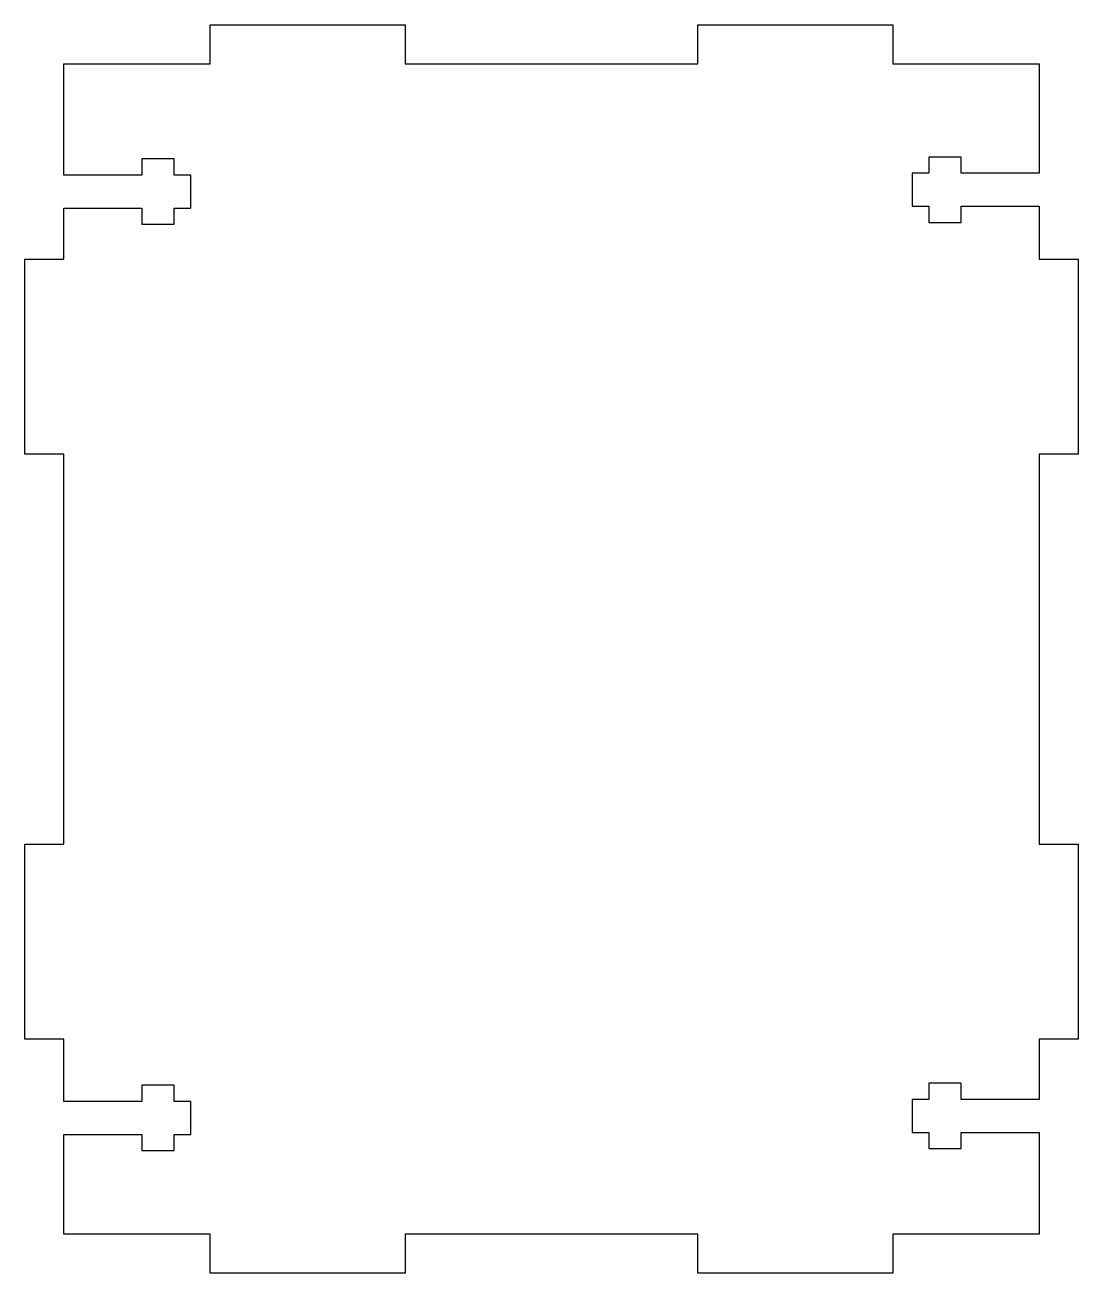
# Model space of a CAD drawing. Header units: millimetres. Extents: x -59 to 49, y -64 to 64.
import ezdxf

# ---------------------------------------------------------------- set-up
doc = ezdxf.new("R2010")
doc.units = ezdxf.units.MM
doc.layers.get('0').update_dxf_attribs({"linetype": 'CONTINUOUS'})

msp = doc.modelspace()

# ---------------------------------------------------------------- linework, layer by layer
msp.add_lwpolyline([(-54.78, -49.71), (-46.78, -49.71), (-46.78, -51.36), (-43.48, -51.36), (-43.48, -49.71), (-41.78, -49.71), (-41.78, -46.31), (-43.48, -46.31), (-43.48, -44.66), (-46.78, -44.66), (-46.78, -46.31), (-54.78, -46.31), (-54.78, -39.92), (-58.78, -39.92), (-58.78, -19.92), (-54.78, -19.92), (-54.78, 20.08), (-58.78, 20.08), (-58.78, 40.08), (-54.78, 40.08), (-54.78, 45.29), (-46.78, 45.29), (-46.78, 43.64), (-43.48, 43.64), (-43.48, 45.29), (-41.78, 45.29), (-41.78, 48.69), (-43.48, 48.69), (-43.48, 50.34), (-46.78, 50.34), (-46.78, 48.69), (-54.78, 48.69), (-54.78, 60.08), (-39.78, 60.08), (-39.78, 64.08), (-19.78, 64.08), (-19.78, 60.08), (10.22, 60.08), (10.22, 64.08), (30.22, 64.08), (30.22, 60.08), (45.22, 60.08), (45.22, 48.89), (37.22, 48.89), (37.22, 50.54), (33.92, 50.54), (33.92, 48.89), (32.22, 48.89), (32.22, 45.49), (33.92, 45.49), (33.92, 43.84), (37.22, 43.84), (37.22, 45.49), (45.22, 45.49), (45.22, 40.08), (49.22, 40.08), (49.22, 20.08), (45.22, 20.08), (45.22, -19.92), (49.22, -19.92), (49.22, -39.92), (45.22, -39.92), (45.22, -46.11), (37.22, -46.11), (37.22, -44.46), (33.92, -44.46), (33.92, -46.11), (32.22, -46.11), (32.22, -49.51), (33.92, -49.51), (33.92, -51.16), (37.22, -51.16), (37.22, -49.51), (45.22, -49.51), (45.22, -59.92), (30.22, -59.92), (30.22, -63.92), (10.22, -63.92), (10.22, -59.92), (-19.78, -59.92), (-19.78, -63.92), (-39.78, -63.92), (-39.78, -59.92), (-54.78, -59.92)], close=True)

doc.saveas('drawing.dxf')
